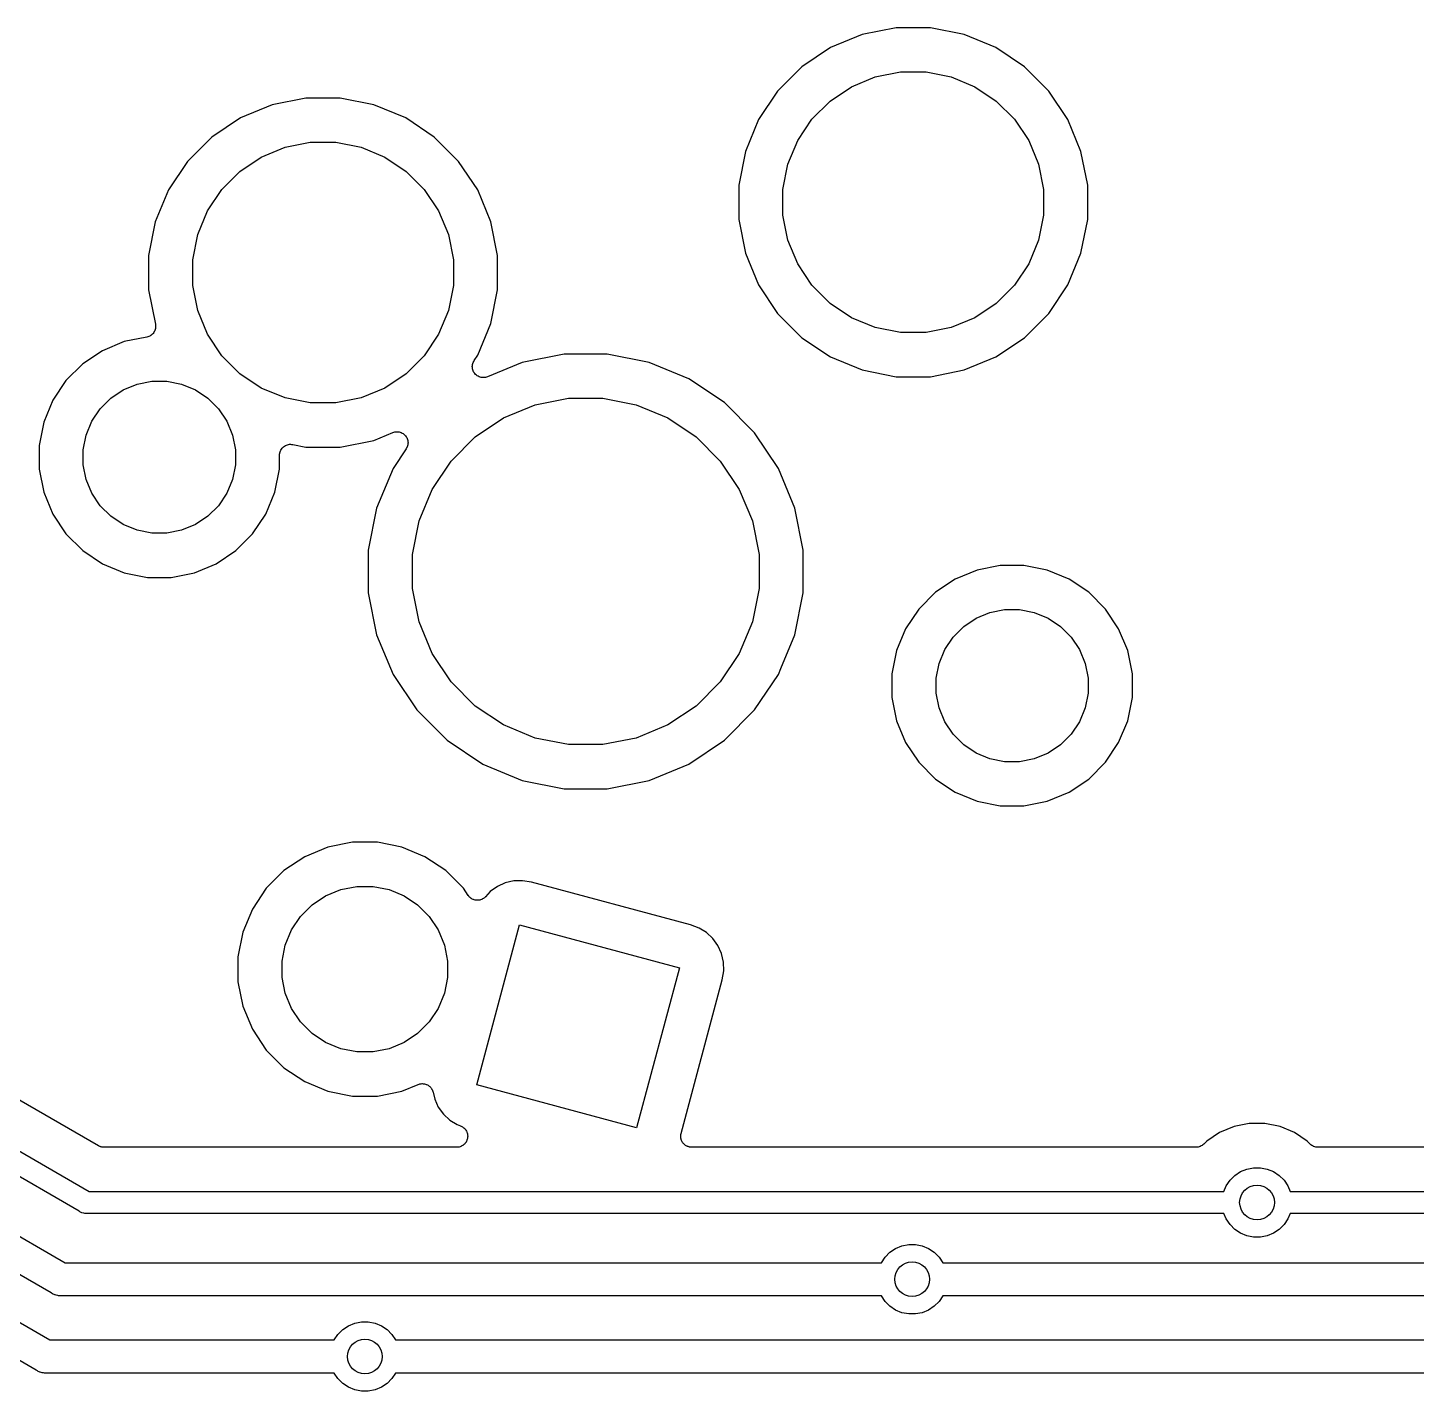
# Model space of a CAD drawing. Extents: x 0.5 to 11.2, y -6.4 to -1.8.
# Drawn here: x 4.61 to 5.239, y -4.239 to -3.621 of the extents above; entities that cross this region are included whole.
import ezdxf

# ---------------------------------------------------------------- set-up
doc = ezdxf.new("R2010")
doc.units = 0
doc.header["$MEASUREMENT"] = 0
doc.layers.add('BLACK', color=7, linetype='CONTINUOUS')

msp = doc.modelspace()

# ---------------------------------------------------------------- linework, layer by layer
at = {"layer": 'BLACK', "linetype": 'CONTINUOUS'}
for p, q in [((5.00336, -3.62124), (4.98808, -3.62428)), ((5.01893, -3.62124), (5.00336, -3.62124)), ((5.0342, -3.62428), (5.01893, -3.62124)), ((4.98808, -3.62428), (4.9737, -3.63024)), ((5.04859, -3.63024), (5.0342, -3.62428)), ((4.9737, -3.63024), (4.96075, -3.63889)), ((5.06154, -3.63889), (5.04859, -3.63024)), ((4.96075, -3.63889), (4.94974, -3.6499)), ((4.99392, -3.64351), (5.00533, -3.64124)), ((5.00533, -3.64124), (5.01696, -3.64124)), ((5.01696, -3.64124), (5.02837, -3.64351)), ((5.06643, -3.64379), (5.06154, -3.63889)), ((4.9735, -3.65443), (4.98317, -3.64796)), ((4.98317, -3.64796), (4.99392, -3.64351)), ((5.02837, -3.64351), (5.03912, -3.64796)), ((5.03912, -3.64796), (5.04879, -3.65443)), ((5.06644, -3.64379), (5.06643, -3.64379)), ((5.07255, -3.6499), (5.06644, -3.64379)), ((4.73599, -3.65313), (4.72072, -3.65617)), ((4.75157, -3.65313), (4.73599, -3.65313)), ((4.76684, -3.65617), (4.75157, -3.65313)), ((4.94974, -3.6499), (4.94108, -3.66285)), ((4.96527, -3.66265), (4.9735, -3.65443)), ((5.04879, -3.65443), (5.05701, -3.66265)), ((5.0812, -3.66285), (5.07255, -3.6499)), ((4.72072, -3.65617), (4.70633, -3.66213)), ((4.78123, -3.66213), (4.76684, -3.65617)), ((4.70633, -3.66213), (4.69338, -3.67078)), ((4.79417, -3.67078), (4.78123, -3.66213)), ((4.94108, -3.66285), (4.93513, -3.67724)), ((4.95881, -3.67232), (4.96527, -3.66265)), ((5.05701, -3.66265), (5.06348, -3.67232)), ((5.08716, -3.67724), (5.0812, -3.66285)), ((4.69338, -3.67078), (4.68237, -3.68179)), ((4.72655, -3.6754), (4.73796, -3.67313)), ((4.73796, -3.67313), (4.7496, -3.67313)), ((4.7496, -3.67313), (4.761, -3.6754)), ((4.80518, -3.68179), (4.79417, -3.67078)), ((4.95436, -3.68307), (4.95881, -3.67232)), ((5.06348, -3.67232), (5.06793, -3.68307)), ((4.71581, -3.67985), (4.72655, -3.6754)), ((4.761, -3.6754), (4.77175, -3.67985)), ((4.93513, -3.67724), (4.93209, -3.69251)), ((5.0902, -3.69251), (5.08716, -3.67724)), ((4.68237, -3.68179), (4.67372, -3.69474)), ((4.70613, -3.68631), (4.71581, -3.67985)), ((4.77175, -3.67985), (4.78142, -3.68631)), ((4.81384, -3.69474), (4.80518, -3.68179)), ((4.95209, -3.69448), (4.95436, -3.68307)), ((5.06793, -3.68307), (5.0702, -3.69448)), ((4.69791, -3.69454), (4.70613, -3.68631)), ((4.78142, -3.68631), (4.78965, -3.69454)), ((4.67372, -3.69474), (4.66776, -3.70913)), ((4.69144, -3.70421), (4.69791, -3.69454)), ((4.78965, -3.69454), (4.79611, -3.70421)), ((4.8198, -3.70913), (4.81384, -3.69474)), ((4.93209, -3.69251), (4.93209, -3.70808)), ((4.95209, -3.70611), (4.95209, -3.69448)), ((5.0702, -3.69448), (5.0702, -3.70611)), ((5.0902, -3.70808), (5.0902, -3.69251)), ((4.68699, -3.71496), (4.69144, -3.70421)), ((4.79611, -3.70421), (4.80056, -3.71496)), ((4.66776, -3.70913), (4.66472, -3.7244)), ((4.82283, -3.7244), (4.8198, -3.70913)), ((4.93209, -3.70808), (4.93513, -3.72336)), ((4.95436, -3.71752), (4.95209, -3.70611)), ((5.0702, -3.70611), (5.06793, -3.71752)), ((5.08716, -3.72336), (5.0902, -3.70808)), ((4.68472, -3.72637), (4.68699, -3.71496)), ((4.80056, -3.71496), (4.80283, -3.72637)), ((4.95881, -3.72827), (4.95436, -3.71752)), ((5.06793, -3.71752), (5.06348, -3.72827)), ((4.93513, -3.72336), (4.94108, -3.73774)), ((5.0812, -3.73774), (5.08716, -3.72336)), ((4.66472, -3.7244), (4.66472, -3.73997)), ((4.68472, -3.738), (4.68472, -3.72637)), ((4.80283, -3.72637), (4.80283, -3.738)), ((4.82283, -3.73997), (4.82283, -3.7244)), ((4.96527, -3.73794), (4.95881, -3.72827)), ((5.06348, -3.72827), (5.05701, -3.73794)), ((4.66472, -3.73997), (4.66783, -3.75558)), ((4.68699, -3.74941), (4.68472, -3.738)), ((4.80283, -3.738), (4.80056, -3.74941)), ((4.8198, -3.75525), (4.82283, -3.73997)), ((4.94108, -3.73774), (4.94974, -3.75069)), ((4.9735, -3.74617), (4.96527, -3.73794)), ((5.05701, -3.73794), (5.04879, -3.74617)), ((5.07255, -3.75069), (5.0812, -3.73774)), ((4.98317, -3.75263), (4.9735, -3.74617)), ((5.04879, -3.74617), (5.03912, -3.75263)), ((4.69144, -3.76016), (4.68699, -3.74941)), ((4.80056, -3.74941), (4.79611, -3.76016)), ((4.81384, -3.76963), (4.8198, -3.75525)), ((4.94974, -3.75069), (4.96075, -3.7617)), ((4.99392, -3.75708), (4.98317, -3.75263)), ((5.03912, -3.75263), (5.02837, -3.75708)), ((5.06154, -3.7617), (5.07255, -3.75069)), ((4.6639, -3.76146), (4.65372, -3.76348)), ((4.66435, -3.76132), (4.6639, -3.76146)), ((4.6648, -3.76119), (4.66435, -3.76132)), ((4.66482, -3.76118), (4.6648, -3.76119)), ((4.66483, -3.76117), (4.66482, -3.76118)), ((4.66525, -3.76095), (4.66483, -3.76117)), ((4.66567, -3.76073), (4.66525, -3.76095)), ((4.66568, -3.76072), (4.66567, -3.76073)), ((4.66569, -3.76071), (4.66568, -3.76072)), ((4.66606, -3.76042), (4.66569, -3.76071)), ((4.66643, -3.76012), (4.66606, -3.76042)), ((4.66644, -3.76011), (4.66643, -3.76012)), ((4.66645, -3.7601), (4.66644, -3.76011)), ((4.66675, -3.75974), (4.66645, -3.7601)), ((4.66705, -3.75937), (4.66675, -3.75974)), ((4.66706, -3.75936), (4.66705, -3.75937)), ((4.66707, -3.75934), (4.66706, -3.75936)), ((4.66729, -3.75893), (4.66707, -3.75934)), ((4.66752, -3.75852), (4.66729, -3.75893)), ((4.66753, -3.7585), (4.66752, -3.75852)), ((4.66767, -3.75804), (4.66753, -3.75849)), ((4.66753, -3.75849), (4.66753, -3.7585)), ((4.66782, -3.75759), (4.66767, -3.75804)), ((4.66787, -3.75709), (4.66782, -3.75755)), ((4.66782, -3.75755), (4.66782, -3.75757)), ((4.66782, -3.75757), (4.66782, -3.75759)), ((4.66783, -3.75558), (4.66783, -3.75561)), ((4.66783, -3.75561), (4.66783, -3.75561)), ((4.66783, -3.75561), (4.66783, -3.75561)), ((4.66783, -3.75561), (4.66784, -3.75565)), ((4.66784, -3.75565), (4.66788, -3.75612)), ((4.66792, -3.75662), (4.66787, -3.75709)), ((4.66788, -3.75612), (4.66792, -3.75658)), ((4.66792, -3.75658), (4.66792, -3.7566)), ((4.66792, -3.7566), (4.66792, -3.75662)), ((4.69791, -3.76983), (4.69144, -3.76016)), ((4.79611, -3.76016), (4.78965, -3.76983)), ((5.00533, -3.75935), (4.99392, -3.75708)), ((5.01696, -3.75935), (5.00533, -3.75935)), ((5.02837, -3.75708), (5.01696, -3.75935)), ((4.64381, -3.76759), (4.63489, -3.77354)), ((4.65372, -3.76348), (4.64381, -3.76759)), ((4.96075, -3.7617), (4.9737, -3.77036)), ((5.04859, -3.77036), (5.06154, -3.7617)), ((4.63489, -3.77354), (4.62731, -3.78113)), ((4.70613, -3.77806), (4.69791, -3.76983)), ((4.78965, -3.76983), (4.78142, -3.77806)), ((4.81146, -3.77428), (4.81151, -3.7738)), ((4.81151, -3.77379), (4.81166, -3.77331)), ((4.81151, -3.7738), (4.81151, -3.77379)), ((4.81151, -3.77379), (4.81151, -3.77379)), ((4.81166, -3.77331), (4.81179, -3.77287)), ((4.81179, -3.77286), (4.8118, -3.77285)), ((4.81179, -3.77287), (4.81179, -3.77286)), ((4.8118, -3.77285), (4.81203, -3.77243)), ((4.81203, -3.77243), (4.81225, -3.77201)), ((4.81225, -3.77201), (4.81384, -3.76963)), ((4.83405, -3.77289), (4.81832, -3.7794)), ((4.85308, -3.7691), (4.83405, -3.77289)), ((4.87249, -3.7691), (4.85308, -3.7691)), ((4.89152, -3.77289), (4.87249, -3.7691)), ((4.90944, -3.78031), (4.89152, -3.77289)), ((4.9737, -3.77036), (4.98808, -3.77631)), ((5.0342, -3.77631), (5.04859, -3.77036)), ((4.71581, -3.78452), (4.70613, -3.77806)), ((4.78142, -3.77806), (4.77175, -3.78452)), ((4.81141, -3.77476), (4.81146, -3.77428)), ((4.81141, -3.77477), (4.81141, -3.77476)), ((4.81141, -3.77476), (4.81141, -3.77476)), ((4.81145, -3.77525), (4.81141, -3.77477)), ((4.8115, -3.77573), (4.81145, -3.77525)), ((4.8115, -3.77574), (4.8115, -3.77573)), ((4.81164, -3.7762), (4.8115, -3.77574)), ((4.8115, -3.77574), (4.8115, -3.77574)), ((4.81178, -3.77667), (4.81164, -3.7762)), ((4.81178, -3.77668), (4.81178, -3.77667)), ((4.81178, -3.77667), (4.81178, -3.77667)), ((4.81201, -3.77711), (4.81178, -3.77668)), ((4.81223, -3.77753), (4.81201, -3.77711)), ((4.81224, -3.77754), (4.81223, -3.77753)), ((4.81223, -3.77753), (4.81223, -3.77753)), ((4.81255, -3.77793), (4.81224, -3.77754)), ((4.81284, -3.77829), (4.81255, -3.77793)), ((4.81285, -3.77829), (4.81284, -3.77829)), ((4.81285, -3.7783), (4.81285, -3.77829)), ((4.81323, -3.77861), (4.81285, -3.7783)), ((4.81359, -3.77891), (4.81323, -3.77861)), ((4.8136, -3.77892), (4.81359, -3.77891)), ((4.81402, -3.77915), (4.8136, -3.77892)), ((4.8136, -3.77892), (4.8136, -3.77892)), ((4.81445, -3.77938), (4.81402, -3.77915)), ((4.81445, -3.77939), (4.81445, -3.77938)), ((4.81446, -3.77939), (4.81445, -3.77939)), ((4.81492, -3.77953), (4.81446, -3.77939)), ((4.81538, -3.77968), (4.81492, -3.77953)), ((4.81539, -3.77968), (4.81538, -3.77968)), ((4.81538, -3.77968), (4.81538, -3.77968)), ((4.81588, -3.77973), (4.81539, -3.77968)), ((4.81635, -3.77978), (4.81588, -3.77973)), ((4.81636, -3.77978), (4.81635, -3.77978)), ((4.81635, -3.77978), (4.81635, -3.77978)), ((4.81684, -3.77974), (4.81636, -3.77978)), ((4.81732, -3.7797), (4.81684, -3.77974)), ((4.81733, -3.7797), (4.81732, -3.7797)), ((4.81778, -3.77957), (4.81733, -3.7797)), ((4.81733, -3.7797), (4.81733, -3.7797)), ((4.81826, -3.77943), (4.81778, -3.77957)), ((4.81827, -3.77942), (4.81826, -3.77943)), ((4.81832, -3.7794), (4.81827, -3.77942)), ((4.81827, -3.77942), (4.81827, -3.77942)), ((4.81827, -3.77942), (4.81827, -3.77942)), ((4.92558, -3.79109), (4.90944, -3.78031)), ((4.98808, -3.77631), (5.00336, -3.77935)), ((5.00336, -3.77935), (5.01893, -3.77935)), ((5.01893, -3.77935), (5.0342, -3.77631)), ((4.62731, -3.78113), (4.62135, -3.79005)), ((4.64764, -3.78908), (4.65328, -3.78531)), ((4.65328, -3.78531), (4.65955, -3.78271)), ((4.65955, -3.78271), (4.66621, -3.78139)), ((4.66621, -3.78139), (4.67299, -3.78139)), ((4.67299, -3.78139), (4.67965, -3.78271)), ((4.67965, -3.78271), (4.68592, -3.78531)), ((4.68592, -3.78531), (4.69156, -3.78908)), ((4.72655, -3.78897), (4.71581, -3.78452)), ((4.77175, -3.78452), (4.761, -3.78897)), ((4.62135, -3.79005), (4.61724, -3.79996)), ((4.64284, -3.79388), (4.64764, -3.78908)), ((4.69156, -3.78908), (4.69636, -3.79388)), ((4.73796, -3.79124), (4.72655, -3.78897)), ((4.7496, -3.79124), (4.73796, -3.79124)), ((4.761, -3.78897), (4.7496, -3.79124)), ((4.8256, -3.79804), (4.83989, -3.79212)), ((4.83989, -3.79212), (4.85505, -3.7891)), ((4.85505, -3.7891), (4.87052, -3.7891)), ((4.87052, -3.7891), (4.88568, -3.79212)), ((4.88568, -3.79212), (4.89997, -3.79804)), ((4.9393, -3.80481), (4.92558, -3.79109)), ((4.63907, -3.79952), (4.64284, -3.79388)), ((4.69636, -3.79388), (4.70013, -3.79952)), ((4.81274, -3.80663), (4.8256, -3.79804)), ((4.89997, -3.79804), (4.91283, -3.80663)), ((4.61724, -3.79996), (4.61515, -3.81047)), ((4.63648, -3.80579), (4.63907, -3.79952)), ((4.70013, -3.79952), (4.70273, -3.80579)), ((4.76684, -3.8082), (4.77535, -3.80468)), ((4.77535, -3.80468), (4.7754, -3.80465)), ((4.7754, -3.80465), (4.77541, -3.80465)), ((4.77541, -3.80465), (4.77541, -3.80465)), ((4.77541, -3.80465), (4.77542, -3.80465)), ((4.77542, -3.80465), (4.77589, -3.80451)), ((4.77589, -3.80451), (4.77634, -3.80438)), ((4.77634, -3.80438), (4.77635, -3.80438)), ((4.77635, -3.80438), (4.77684, -3.80434)), ((4.77635, -3.80438), (4.77635, -3.80438)), ((4.77684, -3.80434), (4.77731, -3.8043)), ((4.77731, -3.8043), (4.77732, -3.8043)), ((4.77732, -3.8043), (4.77733, -3.8043)), ((4.77733, -3.8043), (4.7778, -3.80435)), ((4.7778, -3.80435), (4.77828, -3.8044)), ((4.77828, -3.8044), (4.77829, -3.8044)), ((4.77829, -3.8044), (4.7783, -3.8044)), ((4.7783, -3.8044), (4.77876, -3.80455)), ((4.77876, -3.80455), (4.77922, -3.80469)), ((4.77922, -3.80469), (4.77922, -3.80469)), ((4.77922, -3.80469), (4.77923, -3.8047)), ((4.77923, -3.8047), (4.77965, -3.80493)), ((4.77965, -3.80493), (4.78007, -3.80516)), ((4.78007, -3.80516), (4.78008, -3.80516)), ((4.78008, -3.80516), (4.78008, -3.80516)), ((4.78008, -3.80516), (4.78045, -3.80547)), ((4.78045, -3.80547), (4.78082, -3.80578)), ((4.95008, -3.82094), (4.9393, -3.80481)), ((4.61515, -3.81047), (4.61515, -3.8212)), ((4.63515, -3.81244), (4.63648, -3.80579)), ((4.70273, -3.80579), (4.70405, -3.81244)), ((4.72492, -3.81213), (4.72523, -3.81177)), ((4.72523, -3.81177), (4.72553, -3.81141)), ((4.72553, -3.81141), (4.72554, -3.8114)), ((4.72554, -3.8114), (4.72555, -3.81139)), ((4.72555, -3.81139), (4.72592, -3.81109)), ((4.72592, -3.81109), (4.72629, -3.81079)), ((4.72629, -3.81079), (4.7263, -3.81078)), ((4.7263, -3.81078), (4.72631, -3.81077)), ((4.72631, -3.81077), (4.72673, -3.81056)), ((4.72673, -3.81056), (4.72715, -3.81033)), ((4.72715, -3.81033), (4.72716, -3.81033)), ((4.72716, -3.81033), (4.72718, -3.81032)), ((4.72718, -3.81032), (4.72763, -3.81019)), ((4.72763, -3.81019), (4.72808, -3.81005)), ((4.72808, -3.81005), (4.7281, -3.81005)), ((4.7281, -3.81005), (4.72811, -3.81005)), ((4.72811, -3.81005), (4.72858, -3.81)), ((4.72858, -3.81), (4.72905, -3.80996)), ((4.72905, -3.80996), (4.72907, -3.80996)), ((4.72907, -3.80996), (4.72908, -3.80996)), ((4.72908, -3.80996), (4.72955, -3.81001)), ((4.72955, -3.81001), (4.73002, -3.81005)), ((4.73002, -3.81005), (4.73599, -3.81124)), ((4.73599, -3.81124), (4.75157, -3.81124)), ((4.75157, -3.81124), (4.76684, -3.8082)), ((4.78082, -3.80578), (4.78083, -3.80579)), ((4.78083, -3.80579), (4.78083, -3.80579)), ((4.78083, -3.80579), (4.78113, -3.80616)), ((4.78113, -3.80616), (4.78144, -3.80654)), ((4.78165, -3.81165), (4.78142, -3.81207)), ((4.78144, -3.80654), (4.78144, -3.80655)), ((4.78144, -3.80655), (4.78145, -3.80655)), ((4.78145, -3.80655), (4.78167, -3.80698)), ((4.78188, -3.81122), (4.78165, -3.81165)), ((4.78167, -3.80698), (4.78189, -3.8074)), ((4.78202, -3.81076), (4.78188, -3.81121)), ((4.78188, -3.81121), (4.78188, -3.81122)), ((4.78188, -3.81122), (4.78188, -3.81122)), ((4.78189, -3.8074), (4.7819, -3.80741)), ((4.7819, -3.80741), (4.7819, -3.80741)), ((4.7819, -3.80741), (4.78204, -3.80789)), ((4.78217, -3.81029), (4.78202, -3.81076)), ((4.78204, -3.80789), (4.78217, -3.80834)), ((4.78217, -3.80834), (4.78217, -3.80834)), ((4.78217, -3.80834), (4.78218, -3.80835)), ((4.78222, -3.80981), (4.78217, -3.81028)), ((4.78217, -3.81028), (4.78217, -3.81029)), ((4.78217, -3.81029), (4.78217, -3.81029)), ((4.78218, -3.80835), (4.78222, -3.80883)), ((4.78222, -3.80883), (4.78227, -3.80931)), ((4.78227, -3.80932), (4.78222, -3.80981)), ((4.78227, -3.80931), (4.78227, -3.80931)), ((4.78227, -3.80931), (4.78227, -3.80932)), ((4.80181, -3.81756), (4.81274, -3.80663)), ((4.91283, -3.80663), (4.92376, -3.81756)), ((4.63515, -3.81923), (4.63515, -3.81244)), ((4.70405, -3.81244), (4.70405, -3.81923)), ((4.72405, -3.81489), (4.7241, -3.81442)), ((4.72405, -3.81492), (4.72405, -3.81489)), ((4.72405, -3.81496), (4.72405, -3.81492)), ((4.72405, -3.81492), (4.72405, -3.81492)), ((4.72405, -3.81492), (4.72405, -3.81492)), ((4.72405, -3.8212), (4.72405, -3.81496)), ((4.7241, -3.81442), (4.72415, -3.81395)), ((4.72415, -3.81395), (4.72416, -3.81393)), ((4.72416, -3.81392), (4.7243, -3.81347)), ((4.72416, -3.81393), (4.72416, -3.81392)), ((4.7243, -3.81347), (4.72444, -3.81302)), ((4.72444, -3.81302), (4.72445, -3.813)), ((4.72445, -3.81299), (4.72468, -3.81258)), ((4.72445, -3.813), (4.72445, -3.81299)), ((4.72468, -3.81258), (4.72491, -3.81216)), ((4.72491, -3.81216), (4.72492, -3.81215)), ((4.72492, -3.81215), (4.72492, -3.81213)), ((4.78142, -3.81207), (4.7755, -3.82094)), ((4.79322, -3.83042), (4.80181, -3.81756)), ((4.92376, -3.81756), (4.93235, -3.83042)), ((4.61515, -3.8212), (4.61724, -3.83172)), ((4.63648, -3.82589), (4.63515, -3.81923)), ((4.70405, -3.81923), (4.70273, -3.82589)), ((4.72196, -3.83172), (4.72405, -3.8212)), ((4.7755, -3.82094), (4.76807, -3.83887)), ((4.9575, -3.83887), (4.95008, -3.82094)), ((4.63907, -3.83215), (4.63648, -3.82589)), ((4.70273, -3.82589), (4.70013, -3.83215)), ((4.7873, -3.8447), (4.79322, -3.83042)), ((4.93235, -3.83042), (4.93827, -3.8447)), ((4.61724, -3.83172), (4.62135, -3.84163)), ((4.64284, -3.8378), (4.63907, -3.83215)), ((4.70013, -3.83215), (4.69636, -3.8378)), ((4.71785, -3.84163), (4.72196, -3.83172)), ((4.62135, -3.84163), (4.62731, -3.85055)), ((4.64764, -3.8426), (4.64284, -3.8378)), ((4.65328, -3.84637), (4.64764, -3.8426)), ((4.69156, -3.8426), (4.68592, -3.84637)), ((4.69636, -3.8378), (4.69156, -3.8426)), ((4.71189, -3.85055), (4.71785, -3.84163)), ((4.76807, -3.83887), (4.76429, -3.8579)), ((4.96129, -3.8579), (4.9575, -3.83887)), ((4.65955, -3.84896), (4.65328, -3.84637)), ((4.66621, -3.85029), (4.65955, -3.84896)), ((4.67965, -3.84896), (4.67299, -3.85029)), ((4.68592, -3.84637), (4.67965, -3.84896)), ((4.78429, -3.85987), (4.7873, -3.8447)), ((4.93827, -3.8447), (4.94129, -3.85987)), ((4.62731, -3.85055), (4.63489, -3.85813)), ((4.67299, -3.85029), (4.66621, -3.85029)), ((4.70431, -3.85813), (4.71189, -3.85055)), ((4.63489, -3.85813), (4.64381, -3.86409)), ((4.69539, -3.86409), (4.70431, -3.85813)), ((4.76429, -3.8579), (4.76429, -3.8773)), ((4.78429, -3.87533), (4.78429, -3.85987)), ((4.94129, -3.85987), (4.94129, -3.87533)), ((4.96129, -3.8773), (4.96129, -3.8579)), ((4.64381, -3.86409), (4.65372, -3.86819)), ((4.65372, -3.86819), (4.66424, -3.87029)), ((4.67496, -3.87029), (4.68548, -3.86819)), ((4.68548, -3.86819), (4.69539, -3.86409)), ((5.04009, -3.86701), (5.03018, -3.87111)), ((5.05061, -3.86492), (5.04009, -3.86701)), ((5.06133, -3.86492), (5.05061, -3.86492)), ((5.07185, -3.86701), (5.06133, -3.86492)), ((5.08176, -3.87111), (5.07185, -3.86701)), ((4.66424, -3.87029), (4.67496, -3.87029)), ((5.03018, -3.87111), (5.02126, -3.87707)), ((5.09068, -3.87707), (5.08176, -3.87111)), ((4.76429, -3.8773), (4.76807, -3.89633)), ((4.7873, -3.8905), (4.78429, -3.87533)), ((4.94129, -3.87533), (4.93827, -3.8905)), ((4.9575, -3.89633), (4.96129, -3.8773)), ((5.02126, -3.87707), (5.01368, -3.88466)), ((5.09826, -3.88466), (5.09068, -3.87707)), ((5.01368, -3.88466), (5.00772, -3.89357)), ((5.03965, -3.88884), (5.04592, -3.88624)), ((5.04592, -3.88624), (5.05258, -3.88492)), ((5.05258, -3.88492), (5.05936, -3.88492)), ((5.05936, -3.88492), (5.06602, -3.88624)), ((5.06602, -3.88624), (5.07229, -3.88884)), ((5.10422, -3.89357), (5.09826, -3.88466)), ((4.79322, -3.90478), (4.7873, -3.8905)), ((4.93827, -3.8905), (4.93235, -3.90478)), ((5.00772, -3.89357), (5.00361, -3.90348)), ((5.02921, -3.89741), (5.03401, -3.89261)), ((5.03401, -3.89261), (5.03965, -3.88884)), ((5.07229, -3.88884), (5.07793, -3.89261)), ((5.07793, -3.89261), (5.08273, -3.89741)), ((5.10833, -3.90348), (5.10422, -3.89357)), ((4.76807, -3.89633), (4.7755, -3.91426)), ((4.95118, -3.9116), (4.9575, -3.89633)), ((5.02544, -3.90305), (5.02921, -3.89741)), ((5.08273, -3.89741), (5.0865, -3.90305)), ((4.08141, -3.90485), (4.62007, -4.21585)), ((4.80181, -3.91764), (4.79322, -3.90478)), ((4.93235, -3.90478), (4.92376, -3.91764)), ((5.00361, -3.90348), (5.00152, -3.914)), ((5.02285, -3.90932), (5.02544, -3.90305)), ((5.0865, -3.90305), (5.0891, -3.90932)), ((5.11042, -3.914), (5.10833, -3.90348)), ((4.95008, -3.91426), (4.95118, -3.9116)), ((5.02152, -3.91597), (5.02285, -3.90932)), ((5.0891, -3.90932), (5.09042, -3.91597)), ((4.61378, -4.22953), (4.07391, -3.91784)), ((4.7755, -3.91426), (4.78628, -3.93039)), ((4.81274, -3.92858), (4.80181, -3.91764)), ((4.92376, -3.91764), (4.91283, -3.92858)), ((4.9393, -3.93039), (4.95008, -3.91426)), ((5.00152, -3.914), (5.00152, -3.92473)), ((5.02152, -3.92276), (5.02152, -3.91597)), ((5.09042, -3.91597), (5.09042, -3.92276)), ((5.11042, -3.92473), (5.11042, -3.914)), ((5.00152, -3.92473), (5.00361, -3.93525)), ((5.02285, -3.92941), (5.02152, -3.92276)), ((5.09042, -3.92276), (5.0891, -3.92941)), ((5.10833, -3.93525), (5.11042, -3.92473)), ((4.78628, -3.93039), (4.8, -3.94411)), ((4.8256, -3.93717), (4.81274, -3.92858)), ((4.91283, -3.92858), (4.89997, -3.93717)), ((4.92558, -3.94411), (4.9393, -3.93039)), ((5.02544, -3.93568), (5.02285, -3.92941)), ((5.0891, -3.92941), (5.0865, -3.93568)), ((4.83989, -3.94308), (4.8256, -3.93717)), ((4.89997, -3.93717), (4.88568, -3.94308)), ((5.00361, -3.93525), (5.00772, -3.94516)), ((5.02921, -3.94132), (5.02544, -3.93568)), ((5.0865, -3.93568), (5.08273, -3.94132)), ((5.10422, -3.94516), (5.10833, -3.93525)), ((4.85505, -3.9461), (4.83989, -3.94308)), ((4.88568, -3.94308), (4.87052, -3.9461)), ((5.03401, -3.94612), (5.02921, -3.94132)), ((5.08273, -3.94132), (5.07793, -3.94612)), ((4.8, -3.94411), (4.81613, -3.95489)), ((4.87052, -3.9461), (4.85505, -3.9461)), ((4.90944, -3.95489), (4.92558, -3.94411)), ((5.00772, -3.94516), (5.01368, -3.95407)), ((5.03965, -3.94989), (5.03401, -3.94612)), ((5.04592, -3.95249), (5.03965, -3.94989)), ((5.07229, -3.94989), (5.06602, -3.95249)), ((5.07793, -3.94612), (5.07229, -3.94989)), ((5.09826, -3.95407), (5.10422, -3.94516)), ((4.81613, -3.95489), (4.83405, -3.96232)), ((4.89152, -3.96232), (4.90944, -3.95489)), ((5.01368, -3.95407), (5.02126, -3.96166)), ((5.05258, -3.95381), (5.04592, -3.95249)), ((5.05936, -3.95381), (5.05258, -3.95381)), ((5.06602, -3.95249), (5.05936, -3.95381)), ((5.09068, -3.96166), (5.09826, -3.95407)), ((4.83405, -3.96232), (4.85308, -3.9661)), ((4.87249, -3.9661), (4.89152, -3.96232)), ((5.02126, -3.96166), (5.03018, -3.96762)), ((5.08176, -3.96762), (5.09068, -3.96166)), ((4.85308, -3.9661), (4.87249, -3.9661)), ((5.03018, -3.96762), (5.04009, -3.97172)), ((5.07185, -3.97172), (5.08176, -3.96762)), ((5.04009, -3.97172), (5.05061, -3.97381)), ((5.05061, -3.97381), (5.06133, -3.97381)), ((5.06133, -3.97381), (5.07185, -3.97172)), ((4.74595, -3.99256), (4.73549, -3.99689)), ((4.75706, -3.99035), (4.74595, -3.99256)), ((4.76839, -3.99035), (4.75706, -3.99035)), ((4.7795, -3.99256), (4.76839, -3.99035)), ((4.78996, -3.99689), (4.7795, -3.99256)), ((4.73549, -3.99689), (4.72607, -4.00318)), ((4.79938, -4.00318), (4.78996, -3.99689)), ((4.72607, -4.00318), (4.71806, -4.01119)), ((4.80739, -4.01119), (4.79938, -4.00318)), ((4.71806, -4.01119), (4.71177, -4.02061)), ((4.74496, -4.01461), (4.75179, -4.01179)), ((4.75179, -4.01179), (4.75903, -4.01035)), ((4.75903, -4.01035), (4.76642, -4.01035)), ((4.76642, -4.01035), (4.77366, -4.01179)), ((4.77366, -4.01179), (4.78049, -4.01461)), ((4.80954, -4.01441), (4.80739, -4.01119)), ((4.81955, -4.01269), (4.81734, -4.01505)), ((4.82275, -4.0104), (4.81955, -4.01269)), ((4.82634, -4.00877), (4.82275, -4.0104)), ((4.83018, -4.00787), (4.82634, -4.00877)), ((4.83412, -4.00775), (4.83018, -4.00787)), ((4.83825, -4.00843), (4.83412, -4.00775)), ((4.91022, -4.02771), (4.83825, -4.00843)), ((4.7336, -4.02394), (4.73882, -4.01872)), ((4.73882, -4.01872), (4.74496, -4.01461)), ((4.78049, -4.01461), (4.78663, -4.01872)), ((4.78663, -4.01872), (4.79185, -4.02394)), ((4.80958, -4.01446), (4.80954, -4.01441)), ((4.80961, -4.01452), (4.80958, -4.01446)), ((4.80989, -4.01484), (4.80961, -4.01452)), ((4.81016, -4.01516), (4.80989, -4.01484)), ((4.81021, -4.0152), (4.81016, -4.01516)), ((4.81025, -4.01525), (4.81021, -4.0152)), ((4.81058, -4.01551), (4.81025, -4.01525)), ((4.81091, -4.01578), (4.81058, -4.01551)), ((4.81097, -4.01581), (4.81091, -4.01578)), ((4.81102, -4.01585), (4.81097, -4.01581)), ((4.8114, -4.01604), (4.81102, -4.01585)), ((4.81177, -4.01624), (4.8114, -4.01604)), ((4.81183, -4.01626), (4.81177, -4.01624)), ((4.81189, -4.01629), (4.81183, -4.01626)), ((4.8123, -4.01641), (4.81189, -4.01629)), ((4.8127, -4.01653), (4.8123, -4.01641)), ((4.81277, -4.01654), (4.8127, -4.01653)), ((4.81283, -4.01655), (4.81277, -4.01654)), ((4.81325, -4.01659), (4.81283, -4.01655)), ((4.81367, -4.01663), (4.81325, -4.01659)), ((4.81374, -4.01662), (4.81367, -4.01663)), ((4.81381, -4.01663), (4.81374, -4.01662)), ((4.81422, -4.01658), (4.81381, -4.01663)), ((4.81464, -4.01654), (4.81422, -4.01658)), ((4.81471, -4.01652), (4.81464, -4.01654)), ((4.81477, -4.01651), (4.81471, -4.01652)), ((4.81518, -4.01638), (4.81477, -4.01651)), ((4.81558, -4.01626), (4.81518, -4.01638)), ((4.81564, -4.01623), (4.81558, -4.01626)), ((4.8157, -4.01621), (4.81564, -4.01623)), ((4.81607, -4.016), (4.8157, -4.01621)), ((4.81644, -4.01581), (4.81607, -4.016)), ((4.81649, -4.01576), (4.81644, -4.01581)), ((4.81655, -4.01573), (4.81649, -4.01576)), ((4.81688, -4.01546), (4.81655, -4.01573)), ((4.8172, -4.01519), (4.81688, -4.01546)), ((4.81724, -4.01514), (4.8172, -4.01519)), ((4.8173, -4.0151), (4.81724, -4.01514)), ((4.81734, -4.01505), (4.8173, -4.0151)), ((4.3478, -4.01971), (4.62688, -4.18085)), ((4.71177, -4.02061), (4.70744, -4.03107)), ((4.72949, -4.03008), (4.7336, -4.02394)), ((4.79185, -4.02394), (4.79596, -4.03008)), ((4.70744, -4.03107), (4.70523, -4.04218)), ((4.72667, -4.03691), (4.72949, -4.03008)), ((4.79596, -4.03008), (4.79878, -4.03691)), ((4.81339, -4.10024), (4.8328, -4.0278)), ((4.8328, -4.0278), (4.90525, -4.04721)), ((4.91413, -4.02919), (4.91022, -4.02771)), ((4.91748, -4.03127), (4.91413, -4.02919)), ((4.92036, -4.03396), (4.91748, -4.03127)), ((4.62059, -4.19453), (4.3403, -4.03271)), ((4.64209, -4.12787), (4.47991, -4.03433)), ((4.72523, -4.04415), (4.72667, -4.03691)), ((4.79878, -4.03691), (4.80023, -4.04415)), ((4.92265, -4.03716), (4.92036, -4.03396)), ((4.92428, -4.04075), (4.92265, -4.03716)), ((4.70523, -4.04218), (4.70523, -4.05351)), ((4.72523, -4.05154), (4.72523, -4.04415)), ((4.80023, -4.04415), (4.80023, -4.05154)), ((4.92517, -4.04459), (4.92428, -4.04075)), ((4.9253, -4.04853), (4.92517, -4.04459)), ((4.45874, -4.04521), (4.63789, -4.14854)), ((4.90525, -4.04721), (4.88583, -4.11966)), ((4.92462, -4.05266), (4.9253, -4.04853)), ((4.63334, -4.15746), (4.45377, -4.05389)), ((4.70523, -4.05351), (4.70744, -4.06462)), ((4.72667, -4.05878), (4.72523, -4.05154)), ((4.80023, -4.05154), (4.79878, -4.05878)), ((4.90597, -4.12225), (4.92462, -4.05266)), ((4.72949, -4.06561), (4.72667, -4.05878)), ((4.79878, -4.05878), (4.79596, -4.06561)), ((4.70744, -4.06462), (4.71177, -4.07508)), ((4.7336, -4.07175), (4.72949, -4.06561)), ((4.79596, -4.06561), (4.79185, -4.07175)), ((4.71177, -4.07508), (4.71806, -4.0845)), ((4.73882, -4.07697), (4.7336, -4.07175)), ((4.79185, -4.07175), (4.78663, -4.07697)), ((4.74496, -4.08108), (4.73882, -4.07697)), ((4.75179, -4.0839), (4.74496, -4.08108)), ((4.78049, -4.08108), (4.77366, -4.0839)), ((4.78663, -4.07697), (4.78049, -4.08108)), ((4.71806, -4.0845), (4.72607, -4.09251)), ((4.75903, -4.08535), (4.75179, -4.0839)), ((4.76642, -4.08535), (4.75903, -4.08535)), ((4.77366, -4.0839), (4.76642, -4.08535)), ((4.72607, -4.09251), (4.73549, -4.0988)), ((4.73549, -4.0988), (4.74595, -4.10314)), ((4.7795, -4.10314), (4.78685, -4.10009)), ((4.78685, -4.10009), (4.78691, -4.10006)), ((4.78691, -4.10006), (4.78729, -4.09996)), ((4.78729, -4.09996), (4.78766, -4.09983)), ((4.78766, -4.09983), (4.78776, -4.09982)), ((4.78776, -4.09982), (4.78785, -4.09979)), ((4.78785, -4.09979), (4.78824, -4.09976)), ((4.78824, -4.09976), (4.78863, -4.09971)), ((4.78863, -4.09971), (4.78873, -4.09972)), ((4.78873, -4.09972), (4.78882, -4.09971)), ((4.78882, -4.09971), (4.78921, -4.09975)), ((4.78921, -4.09975), (4.7896, -4.09978)), ((4.7896, -4.09978), (4.7897, -4.09981)), ((4.7897, -4.09981), (4.78979, -4.09982)), ((4.78979, -4.09982), (4.79016, -4.09994)), ((4.79016, -4.09994), (4.79054, -4.10004)), ((4.79054, -4.10004), (4.79063, -4.10008)), ((4.79063, -4.10008), (4.79072, -4.10011)), ((4.79072, -4.10011), (4.79107, -4.1003)), ((4.79107, -4.1003), (4.79142, -4.10047)), ((4.79142, -4.10047), (4.79149, -4.10053)), ((4.79149, -4.10053), (4.79158, -4.10058)), ((4.79158, -4.10058), (4.79188, -4.10083)), ((4.79188, -4.10083), (4.79219, -4.10107)), ((4.79219, -4.10107), (4.79225, -4.10114)), ((4.79225, -4.10114), (4.79233, -4.10121)), ((4.79233, -4.10121), (4.79257, -4.10151)), ((4.88583, -4.11966), (4.81339, -4.10024)), ((4.74595, -4.10314), (4.75706, -4.10535)), ((4.75706, -4.10535), (4.76839, -4.10535)), ((4.76839, -4.10535), (4.7795, -4.10314)), ((4.79257, -4.10151), (4.79283, -4.10181)), ((4.79283, -4.10181), (4.79288, -4.10189)), ((4.79288, -4.10189), (4.79294, -4.10197)), ((4.79294, -4.10197), (4.79312, -4.10231)), ((4.79312, -4.10231), (4.79332, -4.10265)), ((4.79332, -4.10265), (4.79335, -4.10274)), ((4.79335, -4.10274), (4.79339, -4.10283)), ((4.79339, -4.10283), (4.79351, -4.1032)), ((4.79351, -4.1032), (4.79363, -4.10358)), ((4.79363, -4.10358), (4.79436, -4.1067)), ((4.79436, -4.1067), (4.79599, -4.11029)), ((4.79599, -4.11029), (4.79828, -4.11349)), ((4.79828, -4.11349), (4.80116, -4.11619)), ((4.80116, -4.11619), (4.8045, -4.11827)), ((4.8045, -4.11827), (4.80608, -4.11886)), ((4.80608, -4.11886), (4.80615, -4.11889)), ((4.80615, -4.11889), (4.80622, -4.11892)), ((4.80622, -4.11892), (4.80629, -4.11895)), ((4.80629, -4.11895), (4.80665, -4.11915)), ((4.80665, -4.11915), (4.80702, -4.11933)), ((4.80702, -4.11933), (4.80708, -4.11938)), ((4.80708, -4.11938), (4.80715, -4.11942)), ((4.80715, -4.11942), (4.80746, -4.11968)), ((4.80746, -4.11968), (4.80779, -4.11994)), ((4.80779, -4.11994), (4.80784, -4.12)), ((4.80784, -4.12), (4.8079, -4.12005)), ((4.8079, -4.12005), (4.80815, -4.12037)), ((5.15649, -4.11917), (5.14998, -4.12186)), ((5.16339, -4.1178), (5.15649, -4.11917)), ((5.17043, -4.1178), (5.16339, -4.1178)), ((5.17734, -4.11917), (5.17043, -4.1178)), ((5.18385, -4.12186), (5.17734, -4.11917)), ((4.80815, -4.12037), (4.80842, -4.12068)), ((4.80847, -4.12634), (4.80821, -4.12666)), ((4.80842, -4.12068), (4.80846, -4.12074)), ((4.80846, -4.12074), (4.80851, -4.12081)), ((4.80851, -4.12627), (4.80847, -4.12634)), ((4.80851, -4.12081), (4.8087, -4.12117)), ((4.80855, -4.12621), (4.80851, -4.12627)), ((4.80874, -4.12584), (4.80855, -4.12621)), ((4.8087, -4.12117), (4.8089, -4.12153)), ((4.80893, -4.12548), (4.80874, -4.12584)), ((4.8089, -4.12153), (4.80892, -4.1216)), ((4.80892, -4.1216), (4.80896, -4.12167)), ((4.80896, -4.12541), (4.80893, -4.12548)), ((4.80896, -4.12167), (4.80908, -4.12206)), ((4.80899, -4.12534), (4.80896, -4.12541)), ((4.8091, -4.12494), (4.80899, -4.12534)), ((4.80908, -4.12206), (4.8092, -4.12245)), ((4.80922, -4.12455), (4.8091, -4.12494)), ((4.8092, -4.12245), (4.80921, -4.12253)), ((4.80921, -4.12253), (4.80923, -4.12261)), ((4.80923, -4.12447), (4.80922, -4.12455)), ((4.80923, -4.12261), (4.80927, -4.12302)), ((4.80925, -4.1244), (4.80923, -4.12447)), ((4.80928, -4.12399), (4.80925, -4.1244)), ((4.80927, -4.12302), (4.80932, -4.12342)), ((4.80932, -4.12358), (4.80928, -4.12399)), ((4.80932, -4.12342), (4.80932, -4.1235)), ((4.80932, -4.1235), (4.80932, -4.12358)), ((4.9058, -4.12351), (4.90582, -4.12336)), ((4.90583, -4.12385), (4.9058, -4.12351)), ((4.90581, -4.12321), (4.90587, -4.12288)), ((4.90582, -4.12336), (4.90581, -4.12321)), ((4.90584, -4.12419), (4.90583, -4.12385)), ((4.90588, -4.12433), (4.90584, -4.12419)), ((4.90587, -4.12288), (4.9059, -4.12254)), ((4.90589, -4.12448), (4.90588, -4.12433)), ((4.90598, -4.12481), (4.90589, -4.12448)), ((4.9059, -4.12254), (4.90595, -4.1224)), ((4.90595, -4.1224), (4.90597, -4.12225)), ((4.90606, -4.12514), (4.90598, -4.12481)), ((4.90612, -4.12527), (4.90606, -4.12514)), ((4.90616, -4.12542), (4.90612, -4.12527)), ((4.90632, -4.12572), (4.90616, -4.12542)), ((4.90646, -4.12603), (4.90632, -4.12572)), ((4.90655, -4.12615), (4.90646, -4.12603)), ((4.90662, -4.12628), (4.90655, -4.12615)), ((4.90683, -4.12655), (4.90662, -4.12628)), ((5.14413, -4.12578), (5.14282, -4.12708)), ((5.14998, -4.12186), (5.14413, -4.12578)), ((5.1897, -4.12578), (5.18385, -4.12186)), ((5.191, -4.12708), (5.1897, -4.12578)), ((4.64236, -4.128), (4.64209, -4.12787)), ((4.64262, -4.12814), (4.64236, -4.128)), ((4.6428, -4.1282), (4.64262, -4.12814)), ((4.64298, -4.12828), (4.6428, -4.1282)), ((4.64327, -4.12834), (4.64298, -4.12828)), ((4.64355, -4.12843), (4.64327, -4.12834)), ((4.64374, -4.12846), (4.64355, -4.12843)), ((4.64393, -4.1285), (4.64374, -4.12846)), ((4.64422, -4.12851), (4.64393, -4.1285)), ((4.64452, -4.12854), (4.64422, -4.12851)), ((4.64459, -4.12854), (4.64452, -4.12854)), ((4.80432, -4.12854), (4.64459, -4.12854)), ((4.8044, -4.12854), (4.80432, -4.12854)), ((4.80448, -4.12854), (4.8044, -4.12854)), ((4.80489, -4.12849), (4.80448, -4.12854)), ((4.80529, -4.12845), (4.80489, -4.12849)), ((4.80537, -4.12843), (4.80529, -4.12845)), ((4.80545, -4.12842), (4.80537, -4.12843)), ((4.80584, -4.12828), (4.80545, -4.12842)), ((4.80623, -4.12817), (4.80584, -4.12828)), ((4.8063, -4.12813), (4.80623, -4.12817)), ((4.80637, -4.1281), (4.8063, -4.12813)), ((4.80673, -4.1279), (4.80637, -4.1281)), ((4.80709, -4.12771), (4.80673, -4.1279)), ((4.80715, -4.12766), (4.80709, -4.12771)), ((4.80722, -4.12762), (4.80715, -4.12766)), ((4.80753, -4.12735), (4.80722, -4.12762)), ((4.80785, -4.12709), (4.80753, -4.12735)), ((4.8079, -4.12703), (4.80785, -4.12709)), ((4.80795, -4.12698), (4.8079, -4.12703)), ((4.80821, -4.12666), (4.80795, -4.12698)), ((4.90703, -4.12682), (4.90683, -4.12655)), ((4.90713, -4.12693), (4.90703, -4.12682)), ((4.90723, -4.12704), (4.90713, -4.12693)), ((4.90749, -4.12726), (4.90723, -4.12704)), ((4.90774, -4.12749), (4.90749, -4.12726)), ((4.90786, -4.12757), (4.90774, -4.12749)), ((4.90798, -4.12767), (4.90786, -4.12757)), ((4.90827, -4.12783), (4.90798, -4.12767)), ((4.90856, -4.12801), (4.90827, -4.12783)), ((4.9087, -4.12807), (4.90856, -4.12801)), ((4.90883, -4.12814), (4.9087, -4.12807)), ((4.90915, -4.12824), (4.90883, -4.12814)), ((4.90947, -4.12836), (4.90915, -4.12824)), ((4.90962, -4.12839), (4.90947, -4.12836)), ((4.90976, -4.12843), (4.90962, -4.12839)), ((4.9101, -4.12847), (4.90976, -4.12843)), ((4.91043, -4.12853), (4.9101, -4.12847)), ((4.91058, -4.12853), (4.91043, -4.12853)), ((4.91073, -4.12854), (4.91058, -4.12853)), ((4.9108, -4.12854), (4.91073, -4.12854)), ((5.13929, -4.12854), (4.9108, -4.12854)), ((5.13975, -4.1285), (5.13929, -4.12854)), ((5.14021, -4.12846), (5.13975, -4.1285)), ((5.14023, -4.12845), (5.14021, -4.12846)), ((5.14026, -4.12845), (5.14023, -4.12845)), ((5.1407, -4.12831), (5.14026, -4.12845)), ((5.14114, -4.12819), (5.1407, -4.12831)), ((5.14117, -4.12817), (5.14114, -4.12819)), ((5.14119, -4.12817), (5.14117, -4.12817)), ((5.1416, -4.12795), (5.14119, -4.12817)), ((5.14201, -4.12774), (5.1416, -4.12795)), ((5.14203, -4.12772), (5.14201, -4.12774)), ((5.14205, -4.12771), (5.14203, -4.12772)), ((5.14241, -4.12742), (5.14205, -4.12771)), ((5.14277, -4.12713), (5.14241, -4.12742)), ((5.14281, -4.12709), (5.14277, -4.12713)), ((5.14282, -4.12708), (5.14281, -4.12709)), ((5.14281, -4.12709), (5.14281, -4.12709)), ((5.14281, -4.12709), (5.14281, -4.12709)), ((5.19136, -4.12737), (5.191, -4.12708)), ((5.19171, -4.12767), (5.19136, -4.12737)), ((5.19174, -4.12768), (5.19171, -4.12767)), ((5.19176, -4.1277), (5.19174, -4.12768)), ((5.19217, -4.12792), (5.19176, -4.1277)), ((5.19257, -4.12814), (5.19217, -4.12792)), ((5.19259, -4.12815), (5.19257, -4.12814)), ((5.19262, -4.12816), (5.19259, -4.12815)), ((5.19306, -4.12829), (5.19262, -4.12816)), ((5.1935, -4.12843), (5.19306, -4.12829)), ((5.19353, -4.12844), (5.1935, -4.12843)), ((5.19355, -4.12844), (5.19353, -4.12844)), ((5.19401, -4.12849), (5.19355, -4.12844)), ((5.19447, -4.12854), (5.19401, -4.12849)), ((5.19452, -4.12854), (5.19447, -4.12854)), ((5.19454, -4.12854), (5.19452, -4.12854)), ((5.19452, -4.12854), (5.19452, -4.12854)), ((5.19452, -4.12854), (5.19452, -4.12854)), ((6.23383, -4.12854), (5.19454, -4.12854)), ((5.15945, -4.13959), (5.16232, -4.1384)), ((5.16232, -4.1384), (5.16536, -4.1378)), ((5.16536, -4.1378), (5.16846, -4.1378)), ((5.16846, -4.1378), (5.17151, -4.1384)), ((5.17151, -4.1384), (5.17437, -4.13959)), ((5.15296, -4.14608), (5.15468, -4.1435)), ((5.15468, -4.1435), (5.15687, -4.14131)), ((5.15687, -4.14131), (5.15945, -4.13959)), ((5.17437, -4.13959), (5.17695, -4.14131)), ((5.17695, -4.14131), (5.17915, -4.1435)), ((5.17915, -4.1435), (5.18087, -4.14608)), ((4.63789, -4.14854), (5.15194, -4.14854)), ((5.15194, -4.14854), (5.15296, -4.14608)), ((5.18087, -4.14608), (5.18189, -4.14854)), ((5.18189, -4.14854), (6.24648, -4.14854)), ((4.63366, -4.15772), (4.63334, -4.15746)), ((4.63453, -4.15819), (4.63366, -4.15772)), ((4.63547, -4.15847), (4.63453, -4.15819)), ((4.63582, -4.15851), (4.63547, -4.15847)), ((4.6359, -4.15852), (4.63582, -4.15851)), ((4.63607, -4.15853), (4.6359, -4.15852)), ((4.6362, -4.15854), (4.63607, -4.15853)), ((4.63648, -4.15854), (4.6362, -4.15854)), ((4.63689, -4.15856), (4.63648, -4.15854)), ((4.63697, -4.15854), (4.63689, -4.15856)), ((5.15194, -4.15854), (4.63697, -4.15854)), ((5.15296, -4.161), (5.15194, -4.15854)), ((5.15468, -4.16358), (5.15296, -4.161)), ((5.15687, -4.16578), (5.15468, -4.16358)), ((5.17915, -4.16358), (5.17695, -4.16578)), ((5.18087, -4.161), (5.17915, -4.16358)), ((5.18189, -4.15854), (5.18087, -4.161)), ((6.24648, -4.15854), (5.18189, -4.15854)), ((5.15945, -4.1675), (5.15687, -4.16578)), ((5.16232, -4.16869), (5.15945, -4.1675)), ((5.16536, -4.16929), (5.16232, -4.16869)), ((5.16846, -4.16929), (5.16536, -4.16929)), ((5.17151, -4.16869), (5.16846, -4.16929)), ((5.17437, -4.1675), (5.17151, -4.16869)), ((5.17695, -4.16578), (5.17437, -4.1675)), ((4.99842, -4.17831), (5.00061, -4.17611)), ((5.00061, -4.17611), (5.00319, -4.17439)), ((5.00319, -4.17439), (5.00606, -4.1732)), ((5.00606, -4.1732), (5.0091, -4.1726)), ((5.0091, -4.1726), (5.0122, -4.1726)), ((5.0122, -4.1726), (5.01525, -4.1732)), ((5.01525, -4.1732), (5.01811, -4.17439)), ((5.01811, -4.17439), (5.02069, -4.17611)), ((5.02069, -4.17611), (5.02288, -4.17831)), ((4.62688, -4.18085), (4.99672, -4.18085)), ((4.99672, -4.18085), (4.99842, -4.17831)), ((5.02288, -4.17831), (5.02458, -4.18085)), ((5.02458, -4.18085), (5.86722, -4.18085)), ((4.62069, -4.19461), (4.62059, -4.19453)), ((4.62123, -4.1949), (4.62069, -4.19461)), ((4.62144, -4.19503), (4.62123, -4.1949)), ((4.62156, -4.19508), (4.62144, -4.19503)), ((4.62199, -4.19531), (4.62156, -4.19508)), ((4.62223, -4.19538), (4.62199, -4.19531)), ((4.62245, -4.19548), (4.62223, -4.19538)), ((4.62293, -4.19559), (4.62245, -4.19548)), ((4.6234, -4.19574), (4.62293, -4.19559)), ((4.62365, -4.19576), (4.6234, -4.19574)), ((4.62389, -4.19582), (4.62365, -4.19576)), ((4.62438, -4.19583), (4.62389, -4.19582)), ((4.62451, -4.19585), (4.62438, -4.19583)), ((4.62475, -4.19585), (4.62451, -4.19585)), ((4.62537, -4.19587), (4.62475, -4.19585)), ((4.62549, -4.19585), (4.62537, -4.19587)), ((4.99672, -4.19585), (4.62549, -4.19585)), ((4.99842, -4.19839), (4.99672, -4.19585)), ((5.00061, -4.20058), (4.99842, -4.19839)), ((5.00319, -4.2023), (5.00061, -4.20058)), ((5.02069, -4.20058), (5.01811, -4.2023)), ((5.02288, -4.19839), (5.02069, -4.20058)), ((5.02458, -4.19585), (5.02288, -4.19839)), ((5.86722, -4.19585), (5.02458, -4.19585)), ((4.75527, -4.20939), (4.75813, -4.2082)), ((4.75813, -4.2082), (4.76117, -4.2076)), ((4.76117, -4.2076), (4.76428, -4.2076)), ((4.76428, -4.2076), (4.76732, -4.2082)), ((4.76732, -4.2082), (4.77019, -4.20939)), ((5.00606, -4.20349), (5.00319, -4.2023)), ((5.0091, -4.20409), (5.00606, -4.20349)), ((5.0122, -4.20409), (5.0091, -4.20409)), ((5.01525, -4.20349), (5.0122, -4.20409)), ((5.01811, -4.2023), (5.01525, -4.20349)), ((4.7488, -4.21585), (4.75049, -4.21331)), ((4.75049, -4.21331), (4.75269, -4.21111)), ((4.75269, -4.21111), (4.75527, -4.20939)), ((4.77019, -4.20939), (4.77276, -4.21111)), ((4.77276, -4.21111), (4.77496, -4.21331)), ((4.77496, -4.21331), (4.77665, -4.21585)), ((4.62007, -4.21585), (4.7488, -4.21585)), ((4.77665, -4.21585), (5.61107, -4.21585)), ((4.61387, -4.22961), (4.61378, -4.22953)), ((4.61442, -4.2299), (4.61387, -4.22961)), ((4.61463, -4.23003), (4.61442, -4.2299)), ((4.61474, -4.23008), (4.61463, -4.23003)), ((4.61518, -4.23031), (4.61474, -4.23008)), ((4.61541, -4.23038), (4.61518, -4.23031)), ((4.61564, -4.23048), (4.61541, -4.23038)), ((4.61612, -4.23059), (4.61564, -4.23048)), ((4.61659, -4.23074), (4.61612, -4.23059)), ((4.61684, -4.23076), (4.61659, -4.23074)), ((4.61708, -4.23082), (4.61684, -4.23076)), ((4.61757, -4.23083), (4.61708, -4.23082)), ((4.61769, -4.23085), (4.61757, -4.23083)), ((4.61794, -4.23085), (4.61769, -4.23085)), ((4.61855, -4.23087), (4.61794, -4.23085)), ((4.61868, -4.23085), (4.61855, -4.23087)), ((4.7488, -4.23085), (4.61868, -4.23085)), ((4.75049, -4.23339), (4.7488, -4.23085)), ((4.77665, -4.23085), (4.77496, -4.23339)), ((5.61107, -4.23085), (4.77665, -4.23085)), ((4.75269, -4.23558), (4.75049, -4.23339)), ((4.75527, -4.2373), (4.75269, -4.23558)), ((4.75813, -4.23849), (4.75527, -4.2373)), ((4.76117, -4.23909), (4.75813, -4.23849)), ((4.76428, -4.23909), (4.76117, -4.23909)), ((4.76732, -4.23849), (4.76428, -4.23909)), ((4.77019, -4.2373), (4.76732, -4.23849)), ((4.77276, -4.23558), (4.77019, -4.2373)), ((4.77496, -4.23339), (4.77276, -4.23558))]:
    msp.add_line(p, q, dxfattribs=at)
at = {"layer": 'BLACK'}
for centre in [(5.16691, -4.15354), (5.01065, -4.18835), (4.76273, -4.22335)]:
    msp.add_circle(centre, 0.00787, dxfattribs=at)

doc.saveas('drawing.dxf')
